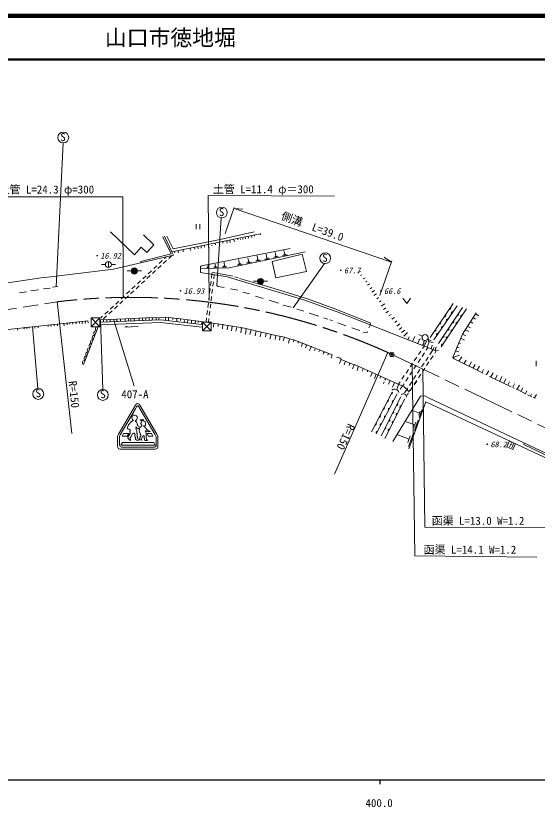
# Model space of a CAD drawing. Units: millimetres, scale not verified. Extents: x 40000 to 680000, y 20000 to 380000.
# Drawn here: x 384625 to 504047, y 198715 to 380000 of the extents above; entities that cross this region are included whole.
import ezdxf
from ezdxf.enums import TextEntityAlignment as Align

# ---------------------------------------------------------------- set-up
doc = ezdxf.new("R2010")
doc.units = ezdxf.units.MM
doc.header["$LTSCALE"] = 1000
doc.header["$PDMODE"] = 32
doc.header["$PDSIZE"] = 500
doc.linetypes.add('CHAIN', pattern=[18.5, 12, -1.5, 3.5, -1.5])
for name, color, linetype, lineweight in [('M-BGD', 7, 'Continuous', 13), ('M-BMK', 2, 'CHAIN', 13), ('M-BMK-SRVR', 3, 'Continuous', 13), ('M-STR-HTXT', 7, 'Continuous', 13), ('M-STR-STRC', 7, 'Continuous', 13), ('M-TTL', 2, 'Continuous', 140), ('M-TTL-BAND', 7, 'Continuous', 25), ('M-TTL-LINE', 7, 'Continuous', 50)]:
    doc.layers.add(name, color=color, linetype=linetype, lineweight=lineweight)
doc.layers.add('M-TTL-TXT', color=7, linetype='Continuous')
doc.styles.add('ＭＳ ゴシック', font='')
doc.styles.get('ＭＳ ゴシック').set_extended_font_data('MS Gothic')

msp = doc.modelspace()

# ---------------------------------------------------------------- hatches: boundary and pattern name
at = {"layer": 'M-BGD'}
for points in [[(412452, 321559, -1), (411086, 321559, -1)], [(441356, 319158, -1), (439990, 319158, -1)]]:
    msp.add_hatch(color=256, dxfattribs=at).paths.add_polyline_path(points)

# ---------------------------------------------------------------- linework, layer by layer
for p, q in [((393864, 317927), (395503, 350878)), ((431657, 333643), (430641, 318234)), ((425900, 332303), (425900, 331103)), ((426800, 331103), (426800, 332303)), ((411845, 325261), (406341, 330531)), ((440632, 330087), (420396, 325939)), ((439192, 330511), (431403, 328733)), ((440716, 329833), (440632, 330087)), ((413877, 329833), (416248, 327547)), ((420650, 326616), (419218, 329500)), ((431403, 328733), (420650, 326616)), ((432080, 328309), (432080, 327886)), ((433042, 327938), (432959, 328361)), ((433760, 328053), (433632, 328514)), ((434679, 328267), (434572, 328666)), ((435382, 328987), (435467, 328648)), ((436060, 328902), (436060, 328733)), ((436652, 328987), (436652, 328733)), ((437160, 329325), (437245, 328902)), ((437838, 329495), (437922, 329071)), ((438600, 329664), (438684, 329241)), ((439277, 329833), (439277, 329495)), ((413369, 327039), (411845, 325261)), ((414639, 325769), (413369, 327039)), ((416248, 327547), (414639, 325769)), ((422936, 326362), (422936, 325939)), ((424545, 326701), (424630, 326277)), ((425561, 326955), (425646, 326531)), ((426323, 327039), (426408, 326616)), ((427085, 327209), (427085, 326785)), ((447490, 326701), (427170, 322721)), ((427847, 327378), (427847, 327039)), ((428694, 327547), (428948, 326785)), ((429540, 327463), (429540, 327293)), ((430302, 327886), (430387, 327547)), ((431355, 327525), (431223, 328048)), ((419099, 324782), (418690, 324400)), ((420346, 325073), (419653, 324430)), ((420989, 326023), (421074, 325685)), ((421836, 326108), (421920, 325685)), ((450876, 325939), (433520, 322298)), ((437970, 323616), (437765, 324592)), ((440070, 324052), (439870, 325005)), ((442416, 324540), (441870, 324425)), ((442143, 324482), (441948, 325412)), ((443341, 323737), (450199, 325431)), ((444755, 324859), (443689, 324635)), ((444455, 324963), (443922, 324851)), ((444189, 324907), (443998, 325813)), ((446759, 325279), (445720, 325061)), ((446467, 325381), (445947, 325272)), ((446207, 325326), (446022, 326209)), ((450199, 325431), (451215, 321451)), ((404237, 323064), (405150, 323065)), ((405828, 323711), (405832, 322345)), ((406530, 323064), (407444, 323065)), ((416934, 322765), (416202, 322083)), ((417894, 322797), (417160, 322117)), ((418178, 323923), (417446, 323242)), ((419140, 323954), (418407, 323273)), ((427170, 322721), (426916, 322552)), ((428617, 322372), (428606, 322802)), ((430334, 322525), (430318, 323137)), ((432404, 322630), (432380, 323541)), ((436467, 323121), (435289, 322874)), ((436135, 323235), (435546, 323112)), ((435841, 323174), (435631, 324175)), ((438580, 323564), (437431, 323323)), ((438257, 323676), (437682, 323555)), ((440666, 324001), (439545, 323766)), ((440350, 324111), (439790, 323993)), ((442724, 324433), (441631, 324204)), ((444188, 320012), (443341, 323737)), ((448133, 313128), (455300, 323240)), ((407019, 321959), (393218, 320266)), ((410167, 321590), (411080, 321591)), ((410173, 321595), (411087, 321595)), ((412460, 321590), (413374, 321591)), ((412467, 321595), (413380, 321595)), ((415690, 321606), (414958, 320924)), ((416647, 321641), (415914, 320961)), ((426916, 322552), (426916, 321197)), ((433520, 322298), (426916, 322129)), ((426916, 321197), (433012, 320181)), ((428831, 322378), (428402, 322367)), ((429540, 320859), (429625, 321113)), ((429625, 321113), (429794, 321197)), ((429794, 321197), (434366, 320351)), ((430697, 322426), (429976, 322407)), ((430514, 322529), (430154, 322520)), ((432943, 322483), (431872, 322456)), ((432671, 322637), (432136, 322623)), ((451215, 321451), (444188, 320012)), ((463576, 321451), (462984, 321197)), ((381711, 318694), (390424, 320012)), ((390424, 320012), (393218, 320266)), ((413202, 319288), (412471, 318607)), ((414154, 319329), (413421, 318649)), ((414446, 320447), (413715, 319766)), ((415401, 320485), (414668, 319805)), ((429340, 319220), (429219, 318227)), ((429540, 320859), (429425, 319915)), ((429885, 319089), (429762, 318097)), ((430080, 320670), (429971, 319784)), ((433012, 320181), (450792, 314847)), ((434790, 320181), (435552, 320012)), ((435890, 319843), (442833, 317811)), ((439077, 319194), (439991, 319195)), ((441371, 319194), (442284, 319195)), ((463915, 320689), (463576, 320520)), ((464677, 320012), (464169, 319758)), ((465016, 319250), (464762, 319081)), ((392456, 317641), (390932, 317472)), ((394234, 317980), (393049, 317811)), ((411958, 318130), (411227, 317448)), ((412908, 318173), (412175, 317493)), ((429134, 317532), (429013, 316540)), ((429676, 317402), (429553, 316410)), ((430641, 318234), (430980, 317980)), ((430980, 317980), (432334, 317726)), ((433774, 317472), (435467, 317133)), ((465608, 318573), (465185, 318319)), ((466201, 317726), (465778, 317472)), ((387038, 316795), (385429, 316541)), ((389832, 317218), (388054, 316964)), ((409471, 315812), (408739, 315131)), ((410415, 315861), (409682, 315181)), ((410714, 316971), (409983, 316289)), ((411662, 317017), (410929, 316337)), ((428928, 315845), (428807, 314852)), ((429467, 315715), (429344, 314722)), ((436652, 316710), (438176, 316287)), ((439531, 315779), (441309, 315271)), ((466794, 317049), (466201, 316710)), ((467217, 316287), (466624, 315948)), ((467725, 315440), (467302, 315186)), ((394065, 314593), (397452, 284283)), ((408227, 314654), (407495, 313972)), ((409169, 314705), (408436, 314024)), ((428722, 314157), (428601, 313165)), ((429258, 314028), (429135, 313035)), ((442664, 314847), (444780, 314170)), ((445881, 313747), (447659, 313239)), ((468318, 314678), (467894, 314509)), ((469164, 314001), (468318, 313493)), ((473260, 315285), (474160, 314085)), ((474160, 314085), (475060, 315285)), ((479509, 306314), (484833, 314085)), ((405739, 312336), (405007, 311654)), ((406676, 312392), (405943, 311712)), ((406983, 313495), (406251, 312813)), ((407923, 313548), (407190, 312868)), ((428516, 312470), (428395, 311477)), ((429049, 312341), (428927, 311348)), ((449014, 312815), (450622, 312307)), ((451808, 311884), (454009, 311207)), ((457734, 312900), (465778, 309683)), ((458242, 312223), (480933, 303248)), ((469418, 313069), (468826, 312731)), ((470011, 312307), (469418, 311969)), ((485711, 313593), (480340, 305788)), ((481411, 304904), (486922, 313154)), ((487853, 312856), (482025, 304167)), ((490077, 311969), (486944, 307058)), ((401092, 310106), (382889, 308159)), ((400584, 310021), (400500, 309513)), ((401177, 309683), (401092, 310106)), ((403877, 310786), (401877, 310786)), ((401877, 310786), (401877, 308786)), ((403877, 310786), (401877, 308786)), ((403877, 308786), (401877, 310786)), ((403877, 308786), (403877, 310786)), ((404056, 310360), (409644, 310614)), ((404056, 310360), (404056, 309852)), ((404056, 309852), (417856, 310360)), ((404056, 310360), (404518, 294415)), ((404495, 311177), (404086, 310796)), ((404733, 310360), (404733, 309937)), ((405430, 311236), (404737, 310593)), ((405495, 310445), (405495, 309937)), ((406257, 310529), (406257, 309937)), ((407781, 310614), (407781, 310021)), ((408628, 310614), (408628, 310106)), ((409644, 310614), (414385, 310783)), ((409644, 310614), (409644, 310106)), ((410406, 310699), (410406, 310106)), ((410998, 310699), (410998, 310191)), ((411760, 310699), (411760, 310191)), ((412861, 310783), (412861, 310275)), ((413623, 310783), (413623, 310275)), ((414385, 310783), (417941, 310868)), ((414385, 310783), (414385, 310275)), ((415147, 310868), (415147, 310275)), ((415909, 310868), (415824, 310360)), ((416756, 310868), (416756, 310360)), ((417348, 310868), (417348, 310360)), ((417856, 310360), (427254, 309259)), ((417941, 310868), (418872, 310953)), ((418872, 310953), (418872, 310275)), ((418872, 310953), (422344, 310614)), ((419634, 310878), (419634, 310275)), ((420566, 310787), (420566, 310445)), ((421497, 310697), (421497, 309937)), ((422344, 310614), (422344, 310191)), ((422344, 310614), (429371, 309683)), ((423275, 310191), (423190, 309852)), ((424037, 310445), (423952, 309683)), ((424884, 310277), (424884, 309598)), ((425815, 310191), (425730, 309513)), ((426456, 310069), (426408, 309767)), ((428310, 310783), (428195, 309839)), ((428841, 310654), (428731, 309767)), ((455194, 310783), (456126, 310529)), ((456464, 310360), (457142, 310191)), ((470604, 311545), (470096, 311291)), ((471366, 310868), (470773, 310529)), ((471874, 310106), (471450, 309767)), ((489315, 310868), (489908, 310529)), ((489908, 311715), (490670, 311291)), ((385006, 308413), (385006, 307989)), ((386530, 308667), (386530, 308243)), ((387122, 308667), (387122, 308328)), ((387715, 308751), (387715, 308413)), ((388477, 308836), (389660, 294625)), ((388985, 308836), (388985, 308413)), ((389747, 308921), (389747, 308497)), ((392033, 309175), (392033, 308836)), ((392626, 309259), (392710, 308836)), ((393388, 309344), (393388, 309005)), ((394150, 309344), (394150, 309005)), ((395589, 309513), (395674, 309005)), ((396351, 309598), (396351, 309175)), ((397028, 309683), (397028, 309344)), ((397621, 309767), (397706, 309344)), ((398468, 309852), (398468, 309429)), ((399145, 309937), (399230, 309513)), ((399822, 309937), (399822, 309429)), ((403456, 308772), (400104, 300094)), ((401877, 308786), (403877, 308786)), ((417772, 309767), (403971, 309175)), ((427339, 308667), (417772, 309767)), ((427254, 309259), (427254, 309963)), ((429349, 309849), (427349, 309849)), ((427349, 309849), (427349, 307849)), ((429349, 309849), (427349, 307849)), ((429349, 307849), (427349, 309849)), ((429349, 307849), (429349, 309849)), ((429371, 309683), (436144, 308582)), ((429956, 309588), (429879, 308667)), ((430980, 309259), (430980, 308836)), ((432080, 309344), (431996, 308328)), ((433181, 309090), (433012, 308074)), ((434194, 308899), (434028, 307820)), ((435213, 308667), (435044, 307735)), ((436144, 308582), (436314, 308413)), ((436314, 308413), (436144, 307397)), ((436314, 308413), (436483, 308497)), ((436483, 308497), (436991, 308413)), ((436991, 308413), (444188, 306804)), ((437414, 308243), (437245, 307058)), ((458412, 309683), (460190, 309005)), ((461629, 308497), (463407, 307905)), ((465862, 309259), (465524, 308497)), ((465778, 309683), (465862, 309259)), ((472551, 309429), (471874, 308921)), ((473059, 308582), (472466, 308159)), ((488045, 308921), (488807, 308497)), ((488722, 309937), (489315, 309598)), ((427349, 307849), (429349, 307849)), ((438515, 308074), (438261, 306973)), ((439700, 307820), (439446, 306719)), ((440801, 307566), (440632, 306465)), ((441986, 307312), (441817, 306465)), ((443087, 307058), (442833, 305957)), ((444188, 306804), (444018, 305873)), ((444188, 306804), (446135, 306381)), ((445204, 306635), (445034, 305703)), ((446135, 306381), (445881, 305534)), ((446135, 306381), (447320, 306042)), ((465016, 307397), (464169, 307566)), ((465185, 307651), (465016, 307397)), ((473736, 307989), (472974, 307481)), ((474329, 307481), (473482, 306635)), ((474752, 306465), (474414, 305788)), ((476022, 306550), (475514, 305365)), ((477724, 306584), (476914, 307008)), ((486944, 307058), (484743, 301724)), ((486944, 307058), (487706, 306719)), ((487537, 308074), (488384, 307651)), ((447320, 306042), (447066, 305026)), ((447320, 306042), (448336, 305788)), ((448336, 305788), (448252, 305280)), ((448336, 305788), (457057, 302317)), ((449352, 305449), (449268, 305026)), ((450284, 305111), (450030, 304264)), ((451300, 304687), (450961, 303925)), ((477038, 305703), (476615, 304857)), ((477292, 306042), (477038, 305873)), ((477038, 305873), (477038, 305703)), ((478054, 304941), (477762, 304502)), ((478054, 305365), (478393, 305619)), ((478054, 305365), (478054, 304941)), ((478732, 305449), (478176, 304338)), ((479324, 305280), (478816, 304095)), ((479755, 305520), (478945, 305943)), ((479070, 306211), (479155, 305449)), ((479155, 305449), (479324, 305280)), ((479324, 305280), (480256, 305195)), ((486013, 305111), (486521, 304941)), ((486521, 306127), (487368, 305703)), ((452316, 304349), (451892, 303333)), ((453162, 303587), (453078, 303333)), ((454263, 303502), (454009, 302994)), ((455110, 302825), (455025, 302486)), ((455364, 302994), (455110, 302825)), ((457650, 274969), (469842, 302909)), ((477418, 303216), (476859, 302387)), ((478248, 302808), (477695, 301975)), ((478176, 304338), (477810, 303796)), ((479038, 303998), (478635, 303391)), ((480191, 303542), (479451, 302415)), ((480002, 304518), (479748, 303671)), ((480425, 304010), (480171, 303502)), ((480933, 303248), (480582, 302715)), ((480933, 304179), (480679, 303333)), ((481441, 303333), (480933, 303248)), ((485251, 303248), (486098, 302994)), ((485590, 304095), (486182, 303925)), ((456210, 302655), (456126, 302232)), ((457057, 302317), (456888, 301555)), ((458073, 301724), (458242, 301809)), ((458242, 301809), (458920, 301555)), ((459174, 301301), (458750, 300369)), ((458920, 301555), (459174, 301301)), ((459174, 301301), (462137, 300031)), ((476467, 301807), (475908, 300978)), ((477308, 301392), (476754, 300559)), ((479066, 301830), (478517, 300994)), ((480196, 302131), (479646, 301296)), ((486267, 302232), (484743, 301724)), ((484743, 301724), (484997, 301385)), ((484997, 301385), (491686, 298168)), ((486775, 301893), (486098, 300877)), ((487791, 301131), (487283, 300285)), ((503793, 300977), (503793, 299777)), ((460105, 300877), (459851, 300031)), ((461121, 300454), (460952, 299861)), ((462137, 300031), (461714, 299099)), ((462137, 300031), (462391, 300031)), ((462391, 300031), (473567, 295035)), ((463068, 299607), (462814, 298761)), ((464169, 299184), (464000, 298591)), ((475516, 300398), (474957, 299569)), ((476367, 299975), (475814, 299142)), ((478133, 300409), (477583, 299574)), ((478325, 299292), (477774, 298458)), ((479261, 300712), (478710, 299877)), ((488976, 300708), (488468, 299777)), ((489823, 300115), (489400, 299353)), ((490839, 299777), (490331, 298845)), ((465185, 298676), (465185, 298422)), ((466286, 298253), (465862, 297406)), ((467132, 297914), (466794, 296898)), ((468148, 297406), (468064, 296983)), ((473614, 297579), (473055, 296751)), ((474565, 298989), (474006, 298160)), ((475427, 298559), (474874, 297726)), ((476265, 297568), (475716, 296732)), ((477199, 298989), (476650, 298153)), ((477389, 297873), (476838, 297038)), ((491770, 299015), (491432, 298337)), ((492448, 297829), (492278, 297829)), ((492956, 298676), (492448, 297829)), ((493125, 297406), (498120, 295035)), ((493972, 298253), (493464, 297321)), ((494903, 297660), (494480, 296813)), ((495919, 297406), (495496, 296305)), ((468995, 296136), (468826, 295797)), ((469418, 296898), (469164, 296559)), ((470350, 296475), (470011, 295628)), ((471366, 295967), (470942, 294951)), ((472297, 295628), (471874, 294358)), ((472663, 296170), (472297, 295628)), ((473546, 295727), (473144, 295120)), ((474487, 297143), (473934, 296310)), ((475332, 296147), (474783, 295312)), ((476446, 296305), (475853, 295459)), ((476453, 296454), (475903, 295619)), ((496850, 296813), (496427, 295882)), ((497697, 296136), (497358, 295374)), ((498882, 295713), (498459, 294951)), ((466098, 284694), (470798, 293817)), ((472636, 294443), (473144, 295120)), ((473567, 295035), (474668, 293935)), ((474398, 294727), (473658, 293600)), ((475176, 294443), (474668, 293935)), ((475517, 295035), (474967, 294200)), ((498459, 294951), (498544, 294781)), ((498544, 294781), (498798, 294697)), ((499221, 294443), (499475, 294443)), ((499983, 295374), (499475, 294443)), ((499475, 294443), (501338, 293427)), ((500745, 294781), (500322, 293935)), ((501338, 293427), (501676, 294104)), ((471983, 293422), (467204, 284220)), ((468310, 283786), (472812, 292751)), ((473721, 292237), (469139, 283154)), ((470978, 282460), (477350, 292861)), ((474581, 293615), (474230, 293083)), ((501846, 293173), (502862, 292749)), ((502777, 293427), (502523, 292919)), ((503116, 292580), (503624, 292411)), ((503878, 293257), (503454, 292495)), ((478543, 291588), (474612, 280801)), ((477082, 289000), (475555, 289556)), ((477246, 289449), (476918, 288551)), ((477679, 289800), (477024, 288004)), ((476002, 286295), (474003, 287023)), ((476216, 286882), (475787, 285707)), ((476783, 287342), (475926, 284991)), ((474702, 283041), (472136, 283976)), ((474977, 283795), (474427, 282286)), ((475705, 284385), (474605, 281367)), ((497745, 282606), (497127, 281239)), ((497127, 281239), (498494, 280621)), ((499112, 281988), (497745, 282606)), ((498494, 280621), (499112, 281988))]:
    msp.add_line(p, q, dxfattribs=at)
for points in [[(407019, 321959), (420758, 325169), (420396, 325939), (418686, 329522)], [(418265, 329364), (420178, 325450), (413230, 323694), (413281, 323422)], [(442833, 317811), (451426, 315186), (457734, 312900)], [(450792, 314847), (455428, 313185), (458242, 312223)], [(412613, 308819), (409591, 308715), (410111, 308923)], [(477350, 292861), (478277, 292913), (479178, 292469), (558949, 254848)], [(527918, 256303), (518828, 260662), (523076, 270404), (523122, 270722), (478543, 291588)], [(501085, 282137), (500997, 281804), (523677, 270914), (523841, 270539), (523740, 270040), (519583, 260784)]]:
    msp.add_lwpolyline(points, dxfattribs=at)
for centre, radius in [((395487, 352128), 1250), ((431815, 334949), 1250), ((455490, 324475), 1250), ((405832, 323028), 683), ((411762, 321555), 683), ((411769, 321559), 683), ((440673, 319158), 683), ((478358, 306292), 683), ((389768, 293380), 1250), ((404551, 293165), 1250)]:
    msp.add_circle(centre, radius, dxfattribs=at)
for centre, radius, start, end in [((483985, 312945), 256, 248.25984, 42.89908), ((484624, 311914), 256, 68.14828, 222.78751), ((482854, 311296), 256, 248.25984, 42.89908), ((483490, 310266), 256, 68.14828, 222.78751), ((484697, 309924), 256, 248.93409, 43.57332), ((485808, 311588), 256, 248.93409, 43.57332), ((486785, 311164), 256, 68.83035, 223.46958), ((403394, 308242), 534, 83.41158, 234.36075), ((481724, 309646), 256, 248.25984, 42.89908), ((482356, 308618), 256, 68.14828, 222.78751), ((483586, 308261), 256, 248.93409, 43.57332), ((485671, 309503), 256, 68.83035, 223.46958), ((402650, 306313), 534, 83.41158, 234.36075), ((403022, 307278), 534, 83.41158, 234.36075), ((480593, 307996), 256, 248.25984, 42.89908), ((481222, 306971), 256, 68.14828, 222.78751), ((482475, 306598), 256, 248.93409, 43.57332), ((483443, 306181), 256, 68.83035, 223.46958), ((484557, 307842), 256, 68.83035, 223.46958), ((401905, 304385), 534, 83.41158, 234.36075), ((402277, 305349), 534, 83.41158, 234.36075), ((482329, 304520), 256, 68.83035, 223.46958), ((401160, 302456), 534, 83.41158, 234.36075), ((401533, 303421), 534, 83.41158, 234.36075), ((400416, 300528), 534, 83.41158, 234.36075), ((400788, 301492), 534, 83.41158, 234.36075), ((470628, 293609), 256, 255.42506, 50.06429), ((471398, 293530), 955, 9.57243, 133.306), ((469712, 291831), 256, 255.42506, 50.06429), ((471111, 291621), 256, 75.23693, 229.87616), ((473400, 292660), 750, 359.28029, 130.80434), ((468796, 290053), 256, 255.42506, 50.06429), ((470189, 289846), 256, 75.23693, 229.87616), ((471850, 290960), 256, 256.01446, 50.65369), ((472870, 290426), 256, 75.91639, 230.55562), ((467880, 288276), 256, 255.42506, 50.06429), ((469268, 288072), 256, 75.23693, 229.87616), ((470952, 289173), 256, 256.01446, 50.65369), ((471970, 288641), 256, 75.91639, 230.55562), ((466964, 286498), 256, 255.42506, 50.06429), ((468346, 286297), 256, 75.23693, 229.87616), ((470055, 287385), 256, 256.01446, 50.65369), ((471069, 286855), 256, 75.91639, 230.55562), ((467424, 284522), 256, 75.23693, 229.87616), ((469157, 285598), 256, 256.01446, 50.65369), ((470168, 285069), 256, 75.91639, 230.55562)]:
    msp.add_arc(centre, radius, start, end, dxfattribs=at)
at = {"layer": 'M-BMK'}
for p, q in [((372937, 311178), (394077, 314487)), ((470756, 302448), (561038, 259270))]:
    msp.add_line(p, q, dxfattribs=at)
msp.add_arc((411130, 172896), 142615, 65.28599, 96.86745, dxfattribs=at)
at = {"layer": 'M-BMK-SRVR'}
msp.add_circle((470756, 302448), 500, dxfattribs=at)
msp.add_point((470756, 302448), dxfattribs=at)
at = {"layer": 'M-STR-HTXT'}
for p, q in [((376285, 338554), (409136, 338554)), ((409136, 338554), (409220, 315525)), ((457650, 338723), (428694, 338808)), ((428694, 338808), (428948, 314847)), ((434620, 336099), (432588, 330172)), ((434620, 335845), (470663, 323597)), ((434620, 335845), (436616, 335713)), ((470663, 323597), (469000, 324708)), ((470773, 323907), (467979, 315948)), ((475430, 300200), (476022, 256258)), ((477842, 299058), (478308, 262862)), ((478308, 262862), (506862, 262819)), ((476022, 256258), (503962, 256004))]:
    msp.add_line(p, q, dxfattribs=at)
at = {"layer": 'M-STR-STRC'}
msp.add_line((407019, 310529), (411716, 295129), dxfattribs=at)
for points in [[(412595, 291181), (412880, 291074), (413270, 290429), (416954, 284156), (417165, 283607), (417165, 281203), (417057, 280961), (416775, 280813), (416560, 280733), (408542, 280746), (408153, 280840), (408005, 281176), (407925, 281337), (407925, 283674), (407965, 283835), (408153, 284198), (412066, 290841), (412294, 291109), (412531, 291195)], [(412678, 290648), (412819, 290411), (413327, 289520), (416490, 284159), (416762, 283581), (416763, 281494), (416639, 281246), (416402, 281161), (416064, 281153), (408819, 281161), (408506, 281320), (408374, 281614), (408368, 281884), (408371, 283266), (408391, 283704), (408542, 284014), (412054, 289992), (412301, 290434), (412479, 290648)], [(411987, 287216), (412127, 287330), (412317, 287597), (412457, 287787), (412482, 287939), (412457, 288155), (412241, 288370), (412013, 288459), (411886, 288510), (411734, 288510), (411518, 288497), (411404, 288345), (411252, 288256), (411226, 287939), (411277, 287711), (411366, 287419), (411531, 287356), (411557, 287292), (411388, 287292), (411309, 287180), (411224, 287090), (411005, 287061), (411021, 286920), (410813, 286802), (410745, 286622), (410537, 286368), (410401, 286289), (410255, 285917), (410210, 285602), (410227, 285370), (410475, 285314), (410587, 285224), (410757, 285179), (410835, 285230), (410824, 284863), (410754, 284832), (410760, 284669), (410839, 284624), (410833, 284297), (410591, 283947), (410461, 283818), (410371, 283570), (410270, 283305), (410450, 283074), (410743, 282769), (410878, 282713), (410856, 283068), (410811, 283220), (410726, 283271), (410783, 283361), (411014, 283620), (411211, 283930), (411301, 284139), (411380, 284218), (411560, 284297), (411549, 284421), (411769, 284432), (411927, 284111), (411921, 283880), (411949, 283491), (412056, 283384), (412068, 283034), (412101, 282927), (412310, 282764), (412569, 282747), (412862, 282831), (412868, 283012), (412575, 283113), (412502, 283232), (412479, 283451), (412395, 283581), (412417, 283761), (412457, 284054), (412440, 284280), (412372, 284370), (412316, 284460), (412321, 284556), (412378, 284725), (412366, 284860), (412329, 284939), (412280, 285052), (412205, 285293), (412146, 285445), (412154, 285656), (412103, 285834), (412146, 285851), (412300, 285674), (412435, 285533), (412581, 285500), (412824, 285443), (412987, 285455), (412970, 285235), (412869, 285223), (412891, 284964), (412965, 284795), (412920, 284660), (413010, 284530), (413089, 284401), (413077, 284175), (413128, 284096), (413275, 284057), (413269, 283922), (413235, 283736), (413106, 283724), (413072, 283527), (413015, 283302), (413061, 283127), (412993, 282969), (413094, 282896), (413218, 282839), (413478, 282772), (413427, 282963), (413365, 283110), (413376, 283223), (413528, 283324), (413545, 283544), (413726, 283657), (413799, 283764), (413804, 283831), (414007, 283752), (413996, 283510), (414024, 283217), (414109, 283189), (414098, 282856), (414210, 282732), (414791, 282738), (414791, 282817), (414588, 282952), (414520, 283003), (414481, 283482), (414498, 284062), (414475, 284372), (414385, 284570), (414396, 284750), (414334, 284863), (414284, 284959), (414402, 284959), (414464, 284857), (414650, 284829), (414904, 284688), (415095, 284688), (415400, 284756), (415309, 284818), (415163, 284835), (415050, 284959), (414751, 285105), (414560, 285314), (414368, 285533), (414323, 285669), (414306, 285770), (414098, 285793), (414036, 285951), (413906, 285979), (413895, 286058), (414205, 286075), (414293, 286172), (414312, 286270), (414338, 286420), (414304, 286495), (414304, 286672), (414297, 286785), (414342, 286849), (414240, 287003), (414158, 287070), (414022, 287172), (413887, 287198), (413820, 287221), (413850, 287356), (413898, 287480), (413804, 287517), (413688, 287457), (413620, 287296), (413523, 287232), (413466, 287341), (413402, 287446), (413256, 287469), (413106, 287450), (413132, 287348), (413384, 287191), (413496, 287100), (413493, 286965), (413331, 286867), (413324, 286773), (413260, 286642), (413200, 286634), (413222, 286544), (413339, 286435), (413402, 286277), (413515, 286202), (413500, 285969), (413309, 285951), (413278, 285857), (413173, 285800), (413015, 285755), (412880, 285763), (412831, 285917), (412666, 286029), (412591, 286138), (412478, 286210), (412478, 286349), (412444, 286480), (412422, 286574), (412362, 286766), (412294, 286882), (412185, 286988), (412114, 287089), (412061, 287097), (412001, 287164)], [(409319, 284305), (408964, 283684), (410131, 283684), (410486, 284305)], [(415038, 284320), (415709, 284329), (416036, 283716), (414960, 283711), (414712, 284331)], [(409604, 282286), (416246, 282286), (416550, 281665), (408713, 281665), (409030, 282286)]]:
    msp.add_lwpolyline(points, close=True, dxfattribs=at)
at = {"layer": 'M-TTL'}
msp.add_line((680000, 380000), (40000, 380000), dxfattribs=at)
at = {"layer": 'M-TTL-BAND'}
for p, q in [((40000, 205000), (579000, 205000)), ((468000, 205000), (468000, 204000))]:
    msp.add_line(p, q, dxfattribs=at)
at = {"layer": 'M-TTL-LINE'}
msp.add_line((40000, 370000), (680000, 370000), dxfattribs=at)

# ---------------------------------------------------------------- texts
at = {"layer": 'M-BGD', "style": 'ＭＳ ゴシック'}
for p in [(394809, 350755), (431136, 333575), (454811, 323101)]:
    msp.add_text('S', height=1833, dxfattribs=at).set_placement(p, align=Align.BOTTOM_LEFT)
at = {"layer": 'M-BGD', "style": 'ＭＳ ゴシック', "oblique": 15}
for s, p in [('・16.92', (402124, 323968)), ('・67.7', (457930, 320606)), ('・16.93', (421217, 315911)), ('・66.6', (467104, 315883)), ('・68.2', (491487, 280766))]:
    msp.add_text(s, height=1320, dxfattribs=at).set_placement(p, align=Align.BOTTOM_LEFT)
at = {"layer": 'M-BGD', "style": 'ＭＳ ゴシック'}
for s, height, rotation, p in [('R=150', 1833, 275.969, (396178, 296226)), ('S', 1833, 7.042, (389313, 292006)), ('S', 1833, 7.042, (404095, 291792)), ('R=150', 1833, 244.356, (460254, 286996)), ('H', 1320, 335.695, (497370, 280947))]:
    msp.add_text(s, height=height, rotation=rotation, dxfattribs=at).set_placement(p, align=Align.BOTTOM_LEFT)
at = {"layer": 'M-STR-HTXT', "style": 'ＭＳ ゴシック'}
for s, p in [('土管 L=24.3 φ=300', (380696, 338747)), ('土管 L=11.4 φ＝300', (429757, 338805)), ('函渠 L=13.0 W=1.2', (479904, 262860)), ('函渠 L=14.1 W=1.2', (478046, 256240))]:
    msp.add_text(s, height=1833, dxfattribs=at).set_placement(p, align=Align.BOTTOM_LEFT)
msp.add_text('側溝\u3000L=39.0', height=1833, rotation=340.167, dxfattribs=at).set_placement((445033, 332908), align=Align.BOTTOM_LEFT)
at = {"layer": 'M-STR-STRC', "style": 'ＭＳ ゴシック'}
msp.add_text('407-A', height=1833, dxfattribs=at).set_placement((408789, 291839), align=Align.BOTTOM_LEFT)
at = {"layer": 'M-TTL-BAND', "style": 'ＭＳ ゴシック'}
msp.add_text('400.0', height=1833, dxfattribs=at).set_placement((467844, 198195), align=Align.BOTTOM_CENTER)
at = {"layer": 'M-TTL-TXT', "style": 'ＭＳ ゴシック'}
msp.add_text('山口市徳地堀', height=3666, dxfattribs=at).set_placement((405024, 375000), align=Align.MIDDLE_LEFT)

doc.saveas('drawing.dxf')
